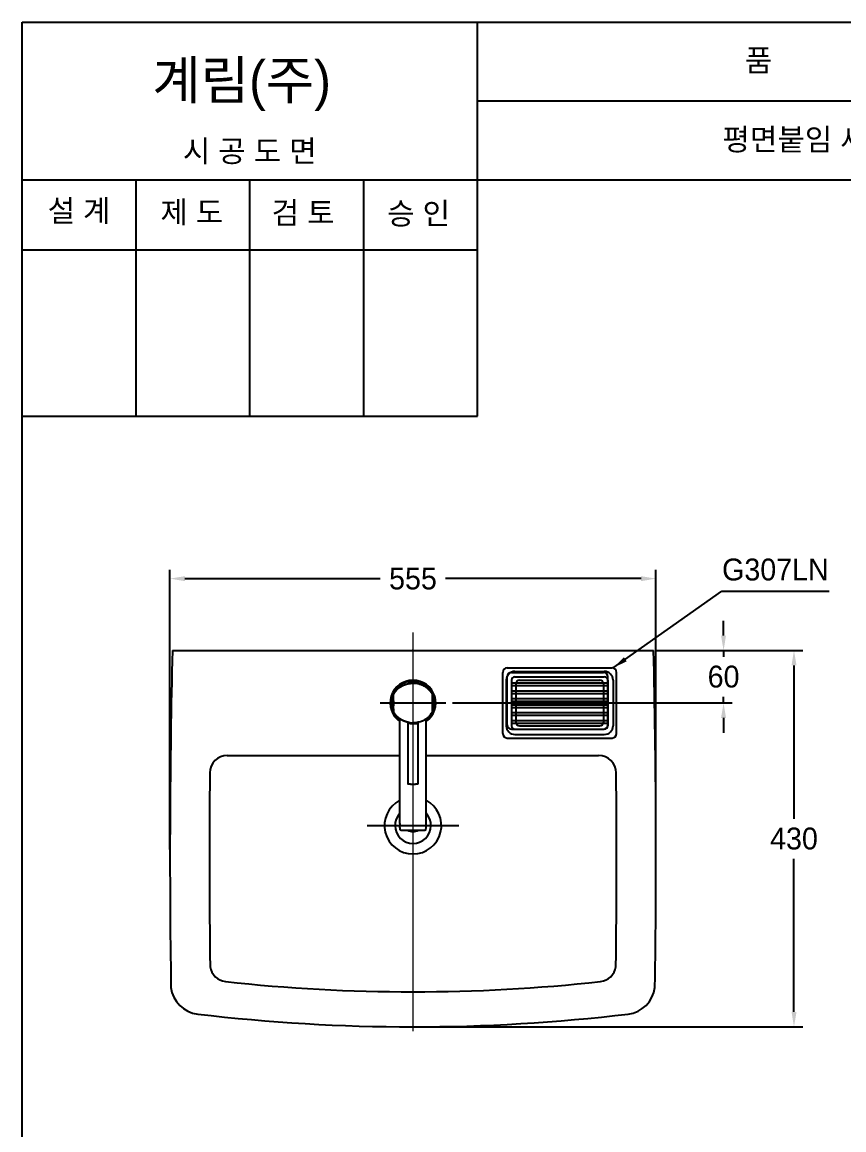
# Model space of a CAD drawing. Header units: millimetres. Extents: x 0 to 3746, y -67 to 2530.
# Drawn here: x 0 to 938, y 1264 to 2530 of the extents above; entities that cross this region are included whole.
import ezdxf
from ezdxf.enums import TextEntityAlignment as Align
from ezdxf.lldxf.tags import DXFTag

# ---------------------------------------------------------------- set-up
doc = ezdxf.new("R2010")
doc.units = ezdxf.units.MM
for name, color, linetype in [('61', 7, 'Continuous'), ('TEXT', 7, 'Continuous'), ('내부선 및 부속', 4, 'Continuous'), ('도각라인', 7, 'Continuous'), ('외형선', 3, 'Continuous'), ('중심선', 1, 'DASHED'), ('치수선', 7, 'Continuous')]:
    doc.layers.add(name, color=color, linetype=linetype)
doc.styles.add('____', font='')
doc.styles.add('타이틀', font='H2GTRM.TTF', dxfattribs={"height": 25})
doc.styles.get('____').set_extended_font_data('굴림')
tags = doc.linetypes.add('DASHDOT', pattern=[70, 31, -13, 13, -13]).pattern_tags.tags
tags[10:11] = [DXFTag(74, 4), DXFTag(75, 0), DXFTag(340, '0'), DXFTag(46, 0.0), DXFTag(50, 0.0), DXFTag(44, 0.0), DXFTag(45, 0.0)]
tags[8:9] = [DXFTag(74, 4), DXFTag(75, 0), DXFTag(340, '0'), DXFTag(46, 0.0), DXFTag(50, 0.0), DXFTag(44, 0.0), DXFTag(45, 0.0)]
tags[6:7] = [DXFTag(74, 4), DXFTag(75, 0), DXFTag(340, '0'), DXFTag(46, 0.0), DXFTag(50, 0.0), DXFTag(44, 0.0), DXFTag(45, 0.0)]
tags[4:5] = [DXFTag(74, 4), DXFTag(75, 0), DXFTag(340, '0'), DXFTag(46, 0.0), DXFTag(50, 0.0), DXFTag(44, 0.0), DXFTag(45, 0.0)]
tags = doc.linetypes.add('DASHED', pattern=[25.72, 12.86, -12.86]).pattern_tags.tags
tags[6:7] = [DXFTag(74, 4), DXFTag(75, 0), DXFTag(340, '0'), DXFTag(46, 0.0), DXFTag(50, 0.0), DXFTag(44, 0.0), DXFTag(45, 0.0)]
tags[4:5] = [DXFTag(74, 4), DXFTag(75, 0), DXFTag(340, '0'), DXFTag(46, 0.0), DXFTag(50, 0.0), DXFTag(44, 0.0), DXFTag(45, 0.0)]
doc.dimstyles.new('MSADIM', dxfattribs={"dimtxt": 33, "dimasz": 17, "dimexe": 10, "dimexo": 7.5, "dimgap": 10, "dimtad": 0, "dimtih": 1, "dimtoh": 1, "dimdec": 0, "dimzin": 1, "dimdsep": 46, "dimtxsty": '____', "dimcen": 11.25, "dimadec": 0, "dimazin": 0, "dimtfac": 1, "dimtdec": 0, "dimtix": 1, "dimtmove": 0, "dimatfit": 3, "dimfxl": 0, "dimtolj": 1, "dimtzin": 1, "dimarcsym": 0})

# ---------------------------------------------------------------- blocks, each defined once
blk = doc.blocks.new('*D9')
at = {"layer": '치수선', "color": 0, "linetype": 'Continuous', "lineweight": -2}
for p, q in [((168.8, 1584.6), (168.8, 1904.2)), ((723.8, 1584.6), (723.8, 1904.2)), ((185.8, 1894.2), (408.9, 1894.2)), ((706.8, 1894.2), (483.6, 1894.2))]:
    blk.add_line(p, q, dxfattribs=at)
at = {"layer": '치수선', "color": 0, "linetype": 'Continuous'}
for points in [[(185.8, 1897), (185.8, 1891.3), (168.8, 1894.2)], [(706.8, 1897), (706.8, 1891.3), (723.8, 1894.2)]]:
    blk.add_solid(points, dxfattribs=at)
at = {"layer": '치수선', "color": 0, "linetype": 'Continuous', "insert": (446.3, 1894.2), "char_height": 25, "attachment_point": 5, "style": '____'}
blk.add_mtext('\\A1;555', dxfattribs=at)
blk = doc.blocks.new('*D10')
at = {"layer": '치수선', "color": 0, "linetype": 'Continuous', "lineweight": -2}
for p, q in [((723.5, 1812.1), (891.4, 1812.1)), ((881.4, 1795.1), (881.4, 1619.9)), ((881.4, 1399.1), (881.4, 1574.2)), ((453.8, 1382.1), (891.4, 1382.1))]:
    blk.add_line(p, q, dxfattribs=at)
at = {"layer": '치수선', "color": 0, "linetype": 'Continuous'}
for points in [[(878.6, 1795.1), (884.3, 1795.1), (881.4, 1812.1)], [(878.6, 1399.1), (884.3, 1399.1), (881.4, 1382.1)]]:
    blk.add_solid(points, dxfattribs=at)
at = {"layer": '치수선', "color": 0, "linetype": 'Continuous', "insert": (881.4, 1597.1), "char_height": 25, "attachment_point": 5, "style": '____'}
blk.add_mtext('\\A1;430', dxfattribs=at)
blk = doc.blocks.new('*D11')
at = {"layer": '치수선', "color": 0, "linetype": 'Continuous', "lineweight": -2}
for p, q in [((801, 1829.1), (801, 1846.1)), ((723.5, 1812.1), (811, 1812.1)), ((801, 1812.1), (801, 1804.9)), ((801, 1752.1), (801, 1759.3)), ((491.3, 1752.1), (811, 1752.1)), ((801, 1735.1), (801, 1718.1))]:
    blk.add_line(p, q, dxfattribs=at)
at = {"layer": '치수선', "color": 0, "linetype": 'Continuous'}
for points in [[(798.1, 1829.1), (803.8, 1829.1), (801, 1812.1)], [(798.1, 1735.1), (803.8, 1735.1), (801, 1752.1)]]:
    blk.add_solid(points, dxfattribs=at)
at = {"layer": '치수선', "color": 0, "linetype": 'Continuous', "insert": (801, 1782.1), "char_height": 25, "attachment_point": 5, "style": '____'}
blk.add_mtext('\\A1;60', dxfattribs=at)

msp = doc.modelspace()

# ---------------------------------------------------------------- linework, layer by layer
at = {"layer": '61', "linetype": 'Continuous', "lineweight": 18}
msp.add_point((446.3, 1812.7), dxfattribs=at)
at = {"layer": '내부선 및 부속'}
for p, q in [((548.8, 1717.1), (548.8, 1787.1)), ((553.8, 1792.1), (673.8, 1792.1)), ((558.8, 1787.1), (663.8, 1787.1)), ((678.8, 1717.1), (678.8, 1787.1)), ((553.8, 1727.1), (553.8, 1782.1)), ((668.8, 1727.1), (668.8, 1782.1)), ((558.8, 1722.1), (663.8, 1722.1)), ((553.8, 1712.1), (673.8, 1712.1)), ((234.2, 1692.1), (431.3, 1692.1)), ((461.3, 1692.1), (658.3, 1692.1))]:
    msp.add_line(p, q, dxfattribs=at)
at = {"layer": '내부선 및 부속', "linetype": 'Continuous'}
for p, q in [((562.8, 1788.1), (664.8, 1788.1)), ((552.8, 1778.1), (552.8, 1726.1)), ((558.8, 1778.1), (558.8, 1726.1)), ((558.8, 1775.1), (668.8, 1775.1)), ((558.8, 1772.1), (668.8, 1772.1)), ((562.8, 1782.1), (664.8, 1782.1)), ((563.8, 1774.1), (563.8, 1730.1)), ((567.8, 1778.1), (659.8, 1778.1)), ((663.8, 1774.1), (663.8, 1730.1)), ((668.8, 1778.1), (668.8, 1726.1)), ((674.8, 1778.1), (674.8, 1726.1)), ((558.8, 1766.1), (668.8, 1766.1)), ((558.8, 1763.1), (668.8, 1763.1)), ((558.8, 1757.1), (668.8, 1757.1)), ((558.8, 1754.1), (668.8, 1754.1)), ((558.8, 1750.1), (668.8, 1750.1)), ((558.8, 1747.1), (668.8, 1747.1)), ((558.8, 1741.1), (668.8, 1741.1)), ((558.8, 1738.1), (668.8, 1738.1)), ((558.8, 1732.1), (668.8, 1732.1)), ((558.8, 1729.1), (668.8, 1729.1)), ((562.8, 1722.1), (664.8, 1722.1)), ((567.8, 1726.1), (659.8, 1726.1)), ((562.8, 1716.1), (664.8, 1716.1))]:
    msp.add_line(p, q, dxfattribs=at)
at = {"layer": '내부선 및 부속', "linetype": 'Continuous', "extrusion": (-1, 3.06162e-16, 0)}
for p, q in [((441.9, 1775.6), (441.9, 1774.6)), ((441.9, 1775.6), (446.3, 1775.6)), ((441.9, 1774.6), (446.3, 1774.6)), ((443.2, 1774.6), (443.2, 1774.4)), ((446.3, 1778.1), (446.3, 1777.1)), ((446.3, 1775.6), (450.6, 1775.6)), ((446.3, 1774.7), (446.3, 1775.6)), ((446.3, 1774.6), (450.6, 1774.6)), ((449.3, 1774.5), (449.3, 1774.6)), ((450.6, 1774.6), (450.6, 1775.6)), ((431.3, 1614.5), (431.3, 1734.2)), ((461.3, 1614.5), (461.3, 1734.1)), ((440.4, 1729.2), (440.4, 1659.9)), ((452.1, 1659.9), (452.1, 1729.2)), ((443.4, 1659.4), (440.9, 1659.4)), ((443.4, 1659.4), (449.1, 1659.4)), ((451.6, 1659.4), (449.1, 1659.4)), ((431.3, 1614.5), (431.3, 1612.9)), ((461.3, 1612.9), (461.3, 1614.5)), ((432.3, 1606.8), (446.3, 1606.8)), ((446.3, 1606.8), (460.2, 1606.8))]:
    msp.add_line(p, q, dxfattribs=at)
at = {"layer": '내부선 및 부속'}
for centre, radius, start, end in [((553.8, 1787.1), 5, 90, 180), ((558.8, 1782.1), 5, 90, 180), ((663.8, 1782.1), 5, 0, 90), ((673.8, 1787.1), 5, 0, 90), ((558.8, 1727.1), 5, 180, 270), ((663.8, 1727.1), 5, 270, 0), ((553.8, 1717.1), 5, 180, 270), ((673.8, 1717.1), 5, 270, 0), ((234.2, 1672.1), 20, 90, 179.4524), ((658.3, 1672.1), 20, 0.5476, 90), ((10173.8, 1577.1), 9960, 179.4524, 180.72645), ((-9281.2, 1577.1), 9960, 359.27355, 0.5476), ((234.4, 1453.7), 20, 188.3014, 263.729), ((658.2, 1453.7), 20, 276.271, 351.6986), ((446.3, 3382.1), 1960, 263.729, 276.271)]:
    msp.add_arc(centre, radius, start, end, dxfattribs=at)
at = {"layer": '내부선 및 부속', "linetype": 'Continuous'}
for centre, radius, start, end in [((562.8, 1778.1), 10, 90, 180), ((664.8, 1778.1), 10, 0, 90), ((446.3, 1752.1), 26, 90, 234.765), ((446.3, 1752.1), 25, 90, 233.1281), ((446.3, 1756.9), 19.2, 99.7692, 103.1156), ((446.3, 1756.9), 19.2, 90, 95.2432), ((446.3, 1752.1), 26, 305.235, 90), ((446.3, 1752.1), 25, 306.8719, 90), ((446.3, 1756.9), 19.2, 84.7749, 90), ((446.3, 1756.9), 19.2, 76.8844, 80.2618), ((562.8, 1778.1), 4, 90, 180), ((567.8, 1774.1), 4, 90, 180), ((659.8, 1774.1), 4, 0, 90), ((664.8, 1778.1), 4, 0, 90), ((562.8, 1726.1), 10, 180, 270), ((562.8, 1726.1), 4, 180, 270), ((567.8, 1730.1), 4, 180, 270), ((659.8, 1730.1), 4, 270, 0), ((664.8, 1726.1), 4, 270, 0), ((664.8, 1726.1), 10, 270, 0), ((440.9, 1659.9), 0.5, 180, 270), ((451.6, 1659.9), 0.5, 270, 0), ((446.3, 1612.1), 32.5, 117.4864, 62.5136), ((446.3, 1612.1), 20.5, 137.0297, 42.9703)]:
    msp.add_arc(centre, radius, start, end, dxfattribs=at)
at = {"layer": '내부선 및 부속', "linetype": 'Continuous', "extrusion": (0, 0, -1)}
for start, end in [(74.2191, 81.9112), (98.0888, 101.3034), (350.1619, 10.3106), (170.3222, 189.7144)]:
    msp.add_arc((-446.3, 1752.1), 22.8, start, end, dxfattribs=at)
at = {"layer": '내부선 및 부속', "linetype": 'Continuous'}
for centre, major_axis, ratio, start_param, end_param in [((446.3, 1756.9), (0, 19.2), 0.015039, 6.054274, 6.283185), ((446.3, 1614.8), (-11.8, 0), 0.803557, 1.010091, 1.570796), ((446.3, 1614.8), (-11.8, 0), 0.803557, 1.570796, 2.131502)]:
    msp.add_ellipse(centre, major_axis=major_axis, ratio=ratio, start_param=start_param, end_param=end_param, dxfattribs=at)
at = {"layer": '내부선 및 부속', "linetype": 'Continuous', "extrusion": (0, 0, -1)}
for centre, start_param, end_param in [((446.3, 1614.5), 1.570796, 1.57082), ((446.3, 1612.9), 1.308008, 1.570812), ((446.3, 1612.9), 4.712373, 4.975177)]:
    msp.add_ellipse(centre, major_axis=(0, -20.2), ratio=0.740741, start_param=start_param, end_param=end_param, dxfattribs=at)
at = {"layer": '내부선 및 부속', "linetype": 'Continuous'}
for points, knots in [([(430.2, 1769.2), (430.2, 1769.2), (430.4, 1769.4), (430.8, 1769.6), (431.4, 1770.1), (432, 1770.5), (432.7, 1770.9), (433.4, 1771.3), (434.2, 1771.8), (435, 1772.2), (435.7, 1772.5), (436.1, 1772.7), (436.3, 1772.7), (436.5, 1772.8), (436.7, 1772.9), (436.9, 1773), (437.1, 1773.1), (437.3, 1773.1), (437.5, 1773.2), (437.7, 1773.3), (437.9, 1773.3), (438.1, 1773.4), (438.3, 1773.5), (438.5, 1773.5), (438.7, 1773.6), (438.8, 1773.6), (439, 1773.7), (439.2, 1773.8), (439.4, 1773.8), (439.6, 1773.9), (439.8, 1773.9), (440, 1774), (440.2, 1774), (440.4, 1774), (440.5, 1774.1), (440.7, 1774.1), (440.9, 1774.2), (441.1, 1774.2), (441.3, 1774.2), (441.5, 1774.3), (441.6, 1774.3), (441.8, 1774.3), (442, 1774.4), (442.2, 1774.4), (442.3, 1774.4), (442.5, 1774.4), (442.7, 1774.5), (442.9, 1774.5), (443, 1774.5), (443.2, 1774.5), (443.4, 1774.6), (443.5, 1774.6), (443.7, 1774.6), (443.9, 1774.6), (444, 1774.6), (444.2, 1774.6), (444.4, 1774.6), (444.5, 1774.7), (444.7, 1774.7), (444.9, 1774.7), (445, 1774.7), (445.2, 1774.7), (445.3, 1774.7), (445.5, 1774.7), (445.7, 1774.7), (445.8, 1774.7), (446, 1774.7), (446.1, 1774.7), (446.2, 1774.7), (446.3, 1774.7)], [0, 0, 0, 0, 0.005294, 0.043779, 0.084881, 0.128601, 0.174936, 0.223886, 0.275451, 0.329629, 0.386419, 0.398888, 0.411291, 0.423627, 0.435897, 0.4481, 0.460236, 0.472306, 0.48431, 0.496247, 0.508117, 0.519921, 0.531658, 0.543329, 0.554934, 0.566472, 0.577944, 0.589349, 0.600688, 0.611961, 0.623168, 0.634308, 0.645382, 0.65639, 0.667331, 0.678206, 0.689016, 0.699759, 0.710435, 0.721046, 0.73159, 0.742068, 0.752481, 0.762826, 0.773106, 0.78332, 0.793467, 0.803549, 0.813564, 0.823513, 0.833396, 0.843213, 0.852964, 0.862649, 0.872268, 0.88182, 0.891307, 0.900728, 0.910082, 0.919371, 0.928593, 0.93775, 0.946841, 0.955865, 0.964824, 0.973717, 0.982544, 0.991305, 1, 1, 1, 1]), ([(444.5, 1776), (444.5, 1776), (444.5, 1776), (444.5, 1776), (444.5, 1776), (444.5, 1776), (444.5, 1776), (444.5, 1776), (444.5, 1776), (444.4, 1776), (444.4, 1776), (444.4, 1776), (444.4, 1776), (444.4, 1776), (444.4, 1776), (444.3, 1776), (444.3, 1776), (444.3, 1776), (444.2, 1776), (444.2, 1776), (444.2, 1776), (444.1, 1776), (444.1, 1776), (444.1, 1776), (444, 1775.9), (444, 1775.9), (444, 1775.9), (443.9, 1775.9), (443.9, 1775.9), (443.9, 1775.9), (443.8, 1775.9), (443.7, 1775.9), (443.7, 1775.9), (443.7, 1775.9), (443.7, 1775.9), (443.7, 1775.9), (443.6, 1775.9), (443.6, 1775.9), (443.5, 1775.9), (443.5, 1775.9), (443.5, 1775.9), (443.4, 1775.9), (443.4, 1775.9), (443.4, 1775.9), (443.4, 1775.9), (443.3, 1775.9), (443.3, 1775.8), (443.2, 1775.8), (443.2, 1775.8), (443.2, 1775.8), (443.1, 1775.8), (443.1, 1775.8), (443.1, 1775.8), (443.1, 1775.8), (443.1, 1775.8), (443, 1775.8), (443, 1775.8), (443, 1775.8), (443, 1775.8), (443, 1775.8), (443, 1775.8)], [0, 0, 0, 0, 0.0625, 0.0625, 0.09375, 0.09375, 0.109375, 0.109375, 0.125, 0.125, 0.1875, 0.1875, 0.203125, 0.203125, 0.21875, 0.21875, 0.25, 0.25, 0.3125, 0.3125, 0.328125, 0.328125, 0.34375, 0.375, 0.40625, 0.40625, 0.421875, 0.421875, 0.4375, 0.4375, 0.5, 0.5, 0.53125, 0.53125, 0.546875, 0.546875, 0.5625, 0.5625, 0.625, 0.625, 0.640625, 0.640625, 0.65625, 0.65625, 0.6875, 0.6875, 0.75, 0.75, 0.78125, 0.78125, 0.8125, 0.84375, 0.84375, 0.875, 0.875, 0.9375, 0.9375, 0.96875, 0.96875, 1, 1, 1, 1]), ([(466.9, 1764.6), (466.9, 1764.6), (466.9, 1764.7), (466.8, 1764.8), (466.7, 1764.8), (466.7, 1764.9), (466.6, 1765), (466.5, 1765.1), (466.5, 1765.2), (466.4, 1765.3), (466.3, 1765.3), (466.3, 1765.4), (466.2, 1765.5), (466.1, 1765.6), (466.1, 1765.7), (466, 1765.8), (465.9, 1765.8), (465.8, 1765.9), (465.8, 1766), (465.7, 1766.1), (465.6, 1766.2), (465.5, 1766.3), (465.5, 1766.3), (465.4, 1766.4), (465.3, 1766.5), (465.2, 1766.6), (465.1, 1766.7), (465.1, 1766.8), (465, 1766.8), (464.9, 1766.9), (464.8, 1767), (464.7, 1767.1), (464.6, 1767.2), (464.6, 1767.3), (464.5, 1767.3), (464.4, 1767.4), (464.2, 1767.6), (464.1, 1767.7), (463.8, 1767.9), (463.6, 1768.2), (463.3, 1768.4), (463.1, 1768.6), (462.9, 1768.8), (462.6, 1769), (462.4, 1769.2), (462.1, 1769.4), (461.8, 1769.6), (461.6, 1769.8), (461.3, 1769.9), (461.1, 1770.1), (460.8, 1770.3), (460.5, 1770.5), (460.2, 1770.7), (460, 1770.8), (459.7, 1771), (459.4, 1771.2), (459.1, 1771.3), (458.9, 1771.4), (458.9, 1771.5), (458.8, 1771.5), (458.8, 1771.5), (458.8, 1771.5), (458.8, 1771.5), (458.8, 1771.5), (458.8, 1771.5), (458.8, 1771.5), (458.8, 1771.5), (458.8, 1771.5), (458.8, 1771.5), (458.8, 1771.5), (458.8, 1771.5), (458.7, 1771.5), (458.7, 1771.6), (458.7, 1771.6), (458.7, 1771.6), (458.7, 1771.6), (458.7, 1771.6), (458.6, 1771.6), (458.6, 1771.6), (458.6, 1771.6), (458.6, 1771.6), (458.6, 1771.6), (458.5, 1771.7), (458.5, 1771.7), (458.5, 1771.7), (458.5, 1771.7), (458.4, 1771.7), (458.4, 1771.7), (458.4, 1771.7), (458.3, 1771.8), (458.3, 1771.8), (458.3, 1771.8), (458.3, 1771.8), (458.2, 1771.8), (458.2, 1771.8), (458.1, 1771.9), (458.1, 1771.9), (458.1, 1771.9), (458, 1771.9), (458, 1771.9), (458, 1772), (457.9, 1772), (457.9, 1772), (457.8, 1772), (457.8, 1772), (457.7, 1772.1), (457.7, 1772.1), (457.7, 1772.1), (457.6, 1772.1), (457.6, 1772.2), (457.5, 1772.2), (457.5, 1772.2), (457.4, 1772.2), (457.4, 1772.2), (457.3, 1772.3), (457.3, 1772.3), (457.2, 1772.3), (457.1, 1772.3), (457.1, 1772.4), (457, 1772.4), (457, 1772.4), (456.9, 1772.5), (456.9, 1772.5), (456.8, 1772.5), (456.7, 1772.5), (456.7, 1772.6), (456.6, 1772.6), (456.5, 1772.6), (456.5, 1772.6), (456.4, 1772.7), (456.3, 1772.7), (456.3, 1772.7), (456.2, 1772.8), (456.1, 1772.8), (456.1, 1772.8), (456, 1772.8), (455.9, 1772.9), (455.8, 1772.9), (455.8, 1772.9), (455.7, 1773), (455.6, 1773), (455.5, 1773), (455.4, 1773.1), (455.4, 1773.1), (455.3, 1773.1), (455.2, 1773.1), (455.1, 1773.2), (455, 1773.2), (454.9, 1773.2), (454.9, 1773.3), (454.8, 1773.3), (454.7, 1773.3), (454.6, 1773.4), (454.5, 1773.4), (454.4, 1773.4), (454.3, 1773.4), (454.2, 1773.5), (454.1, 1773.5), (454, 1773.5), (453.9, 1773.6), (453.8, 1773.6), (453.7, 1773.6), (453.6, 1773.7), (453.5, 1773.7), (453.4, 1773.7), (453.3, 1773.7), (453.2, 1773.8), (453.1, 1773.8), (453, 1773.8), (452.9, 1773.9), (452.8, 1773.9), (452.7, 1773.9), (452.6, 1773.9), (452.4, 1774), (452.3, 1774), (452.2, 1774), (452.1, 1774.1), (452, 1774.1), (451.9, 1774.1), (451.8, 1774.1), (451.6, 1774.2), (451.5, 1774.2), (451.4, 1774.2), (451.3, 1774.2), (451.1, 1774.3), (451, 1774.3), (450.9, 1774.3), (450.8, 1774.3), (450.6, 1774.3), (450.5, 1774.4), (450.4, 1774.4), (450.2, 1774.4), (450.1, 1774.4), (450, 1774.5), (449.8, 1774.5), (449.7, 1774.5), (449.6, 1774.5), (449.4, 1774.5), (449.3, 1774.5), (449.1, 1774.6), (449, 1774.6), (448.9, 1774.6), (448.7, 1774.6), (448.6, 1774.6), (448.4, 1774.6), (448.3, 1774.6), (448.1, 1774.6), (448, 1774.7), (447.8, 1774.7), (447.7, 1774.7), (447.5, 1774.7), (447.4, 1774.7), (447.2, 1774.7), (447.1, 1774.7), (446.9, 1774.7), (446.7, 1774.7), (446.6, 1774.7), (446.4, 1774.7), (446.3, 1774.7), (446.3, 1774.7)], [0, 0, 0, 0, 0.003831, 0.008206, 0.012603, 0.017022, 0.021464, 0.025928, 0.030415, 0.034923, 0.039454, 0.044007, 0.048582, 0.053178, 0.057796, 0.062435, 0.067096, 0.071779, 0.076482, 0.081207, 0.085952, 0.090718, 0.095505, 0.100312, 0.105139, 0.109986, 0.114852, 0.119738, 0.124643, 0.129567, 0.13451, 0.139471, 0.144451, 0.149448, 0.154463, 0.159496, 0.164547, 0.178082, 0.191602, 0.205107, 0.218601, 0.232085, 0.245563, 0.259036, 0.272507, 0.285978, 0.299452, 0.312931, 0.326419, 0.339917, 0.35343, 0.366961, 0.38051, 0.394075, 0.407654, 0.421243, 0.43484, 0.448442, 0.448554, 0.448708, 0.448903, 0.44914, 0.449419, 0.44974, 0.450102, 0.450506, 0.450952, 0.451439, 0.451968, 0.452539, 0.453152, 0.453806, 0.454502, 0.455239, 0.456019, 0.45684, 0.457702, 0.458607, 0.459553, 0.460541, 0.46157, 0.462641, 0.463754, 0.464909, 0.466105, 0.467343, 0.468622, 0.469943, 0.471306, 0.47271, 0.474156, 0.475644, 0.477173, 0.478744, 0.480356, 0.48201, 0.483706, 0.485443, 0.487221, 0.489041, 0.490903, 0.492805, 0.49475, 0.496735, 0.498762, 0.50083, 0.50294, 0.50509, 0.507282, 0.509515, 0.51179, 0.514105, 0.516461, 0.518859, 0.521298, 0.523777, 0.526298, 0.52886, 0.531463, 0.534107, 0.536792, 0.539518, 0.542285, 0.545093, 0.547942, 0.550832, 0.553764, 0.556736, 0.559749, 0.562803, 0.565898, 0.569034, 0.572211, 0.575429, 0.578689, 0.581989, 0.58533, 0.588713, 0.592136, 0.5956, 0.599106, 0.602652, 0.606239, 0.609868, 0.613537, 0.617247, 0.620999, 0.624791, 0.628624, 0.632499, 0.636414, 0.64037, 0.644367, 0.648406, 0.652485, 0.656605, 0.660767, 0.664969, 0.669212, 0.673496, 0.677822, 0.682188, 0.686596, 0.691044, 0.695534, 0.700064, 0.704636, 0.709249, 0.713903, 0.718598, 0.723335, 0.728112, 0.732931, 0.737791, 0.742692, 0.747635, 0.752619, 0.757644, 0.762711, 0.767819, 0.772969, 0.77816, 0.783393, 0.788667, 0.793983, 0.799341, 0.804741, 0.810182, 0.815665, 0.821191, 0.826758, 0.832367, 0.838018, 0.843712, 0.849448, 0.855226, 0.861047, 0.86691, 0.872815, 0.878763, 0.884754, 0.890788, 0.896864, 0.902984, 0.909146, 0.915352, 0.921601, 0.927893, 0.934229, 0.940608, 0.947031, 0.953498, 0.960008, 0.966563, 0.973162, 0.979805, 0.986492, 0.993224, 1, 1, 1, 1]), ([(446.3, 1774.7), (446.3, 1774.7), (446.3, 1774.7), (446.3, 1774.6), (446.3, 1774.3), (446.3, 1774.2), (446.3, 1774.1)], [0, 0, 0, 0, 0.249645, 0.499764, 0.749882, 1, 1, 1, 1]), ([(449.5, 1775.8), (449.5, 1775.8), (449.5, 1775.8), (449.5, 1775.8), (449.5, 1775.8), (449.5, 1775.8), (449.5, 1775.8), (449.5, 1775.8), (449.5, 1775.8), (449.4, 1775.8), (449.4, 1775.8), (449.4, 1775.8), (449.4, 1775.8), (449.4, 1775.8), (449.4, 1775.8), (449.3, 1775.8), (449.3, 1775.8), (449.3, 1775.8), (449.2, 1775.9), (449.2, 1775.9), (449.2, 1775.9), (449.1, 1775.9), (449.1, 1775.9), (449.1, 1775.9), (449, 1775.9), (449, 1775.9), (449, 1775.9), (448.9, 1775.9), (448.9, 1775.9), (448.9, 1775.9), (448.8, 1775.9), (448.7, 1775.9), (448.7, 1775.9), (448.7, 1775.9), (448.7, 1775.9), (448.7, 1775.9), (448.6, 1775.9), (448.6, 1775.9), (448.5, 1775.9), (448.5, 1776), (448.5, 1776), (448.4, 1776), (448.4, 1776), (448.4, 1776), (448.4, 1776), (448.3, 1776), (448.3, 1776), (448.2, 1776), (448.2, 1776), (448.2, 1776), (448.1, 1776), (448.1, 1776), (448.1, 1776), (448.1, 1776), (448.1, 1776), (448, 1776), (448, 1776), (448, 1776), (448, 1776), (448, 1776), (448, 1776)], [0, 0, 0, 0, 0.0625, 0.0625, 0.09375, 0.09375, 0.109375, 0.109375, 0.125, 0.125, 0.1875, 0.1875, 0.203125, 0.203125, 0.21875, 0.21875, 0.25, 0.25, 0.3125, 0.3125, 0.328125, 0.328125, 0.34375, 0.375, 0.40625, 0.40625, 0.421875, 0.421875, 0.4375, 0.4375, 0.5, 0.5, 0.53125, 0.53125, 0.546875, 0.546875, 0.5625, 0.5625, 0.625, 0.625, 0.640625, 0.640625, 0.65625, 0.65625, 0.6875, 0.6875, 0.75, 0.75, 0.78125, 0.78125, 0.8125, 0.84375, 0.84375, 0.875, 0.875, 0.9375, 0.9375, 0.96875, 0.96875, 1, 1, 1, 1]), ([(430.2, 1769.2), (430, 1769.1), (429.2, 1768.4), (427.6, 1767), (425.7, 1764.8), (424.5, 1763.1), (423.9, 1762.2)], [0, 0, 0, 0, 0.059469, 0.340099, 0.661695, 1, 1, 1, 1]), ([(423.9, 1756.2), (423.9, 1756.2), (423.9, 1756.3), (423.9, 1756.3), (423.9, 1756.4), (423.9, 1756.4), (423.9, 1756.5), (423.9, 1756.6), (423.9, 1756.6), (423.9, 1756.7), (423.9, 1756.7), (423.9, 1756.8), (423.9, 1756.8), (423.9, 1756.9), (423.9, 1756.9), (423.9, 1757), (423.9, 1757.1), (423.9, 1757.1), (423.9, 1757.2), (423.9, 1757.2), (423.9, 1757.3), (423.9, 1757.3), (423.9, 1757.4), (423.9, 1757.5), (423.9, 1757.5), (423.9, 1757.6), (423.9, 1757.6), (423.9, 1757.7), (423.9, 1757.8), (423.9, 1757.8), (423.9, 1757.9), (423.9, 1757.9), (423.9, 1758), (423.9, 1758), (423.9, 1758.1), (423.9, 1758.2), (423.9, 1758.2), (423.9, 1758.3), (423.9, 1758.3), (423.9, 1758.4), (423.9, 1758.5), (423.9, 1758.5), (423.9, 1758.6), (423.9, 1758.7), (423.9, 1758.7), (423.9, 1758.8), (423.9, 1758.8), (423.9, 1758.9), (423.9, 1759), (423.9, 1759), (423.9, 1759.1), (423.9, 1759.1), (423.9, 1759.2), (423.9, 1759.3), (423.9, 1759.3), (423.9, 1759.4), (423.9, 1759.5), (423.9, 1759.5), (423.9, 1759.6), (423.9, 1759.7), (423.9, 1759.7), (423.9, 1759.8), (423.9, 1759.8), (423.9, 1759.9), (423.9, 1760), (423.9, 1760), (423.9, 1760.1), (423.9, 1760.2), (423.9, 1760.2), (423.9, 1760.3), (423.9, 1760.4), (423.9, 1760.4), (423.9, 1760.5), (423.9, 1760.6), (423.9, 1760.6), (423.9, 1760.7), (423.9, 1760.8), (423.9, 1760.8), (423.9, 1760.9), (423.9, 1761), (423.9, 1761), (423.9, 1761.1), (423.9, 1761.2), (423.9, 1761.2), (423.9, 1761.3), (423.9, 1761.4), (423.9, 1761.4), (423.9, 1761.5), (423.9, 1761.6), (423.9, 1761.6), (423.9, 1761.7), (423.9, 1761.8), (423.9, 1761.8), (423.9, 1761.9), (423.9, 1762), (423.9, 1762), (423.9, 1762.1), (423.9, 1762.1), (423.9, 1762.2)], [0, 0, 0, 0, 0.01106, 0.022107, 0.033141, 0.044161, 0.055168, 0.066161, 0.077142, 0.088108, 0.099062, 0.110002, 0.120929, 0.131842, 0.142743, 0.153629, 0.164502, 0.175362, 0.186209, 0.197042, 0.207861, 0.218667, 0.22946, 0.240239, 0.251005, 0.261757, 0.272496, 0.283222, 0.293933, 0.304632, 0.315316, 0.325988, 0.336645, 0.34729, 0.35792, 0.368537, 0.379141, 0.389731, 0.400307, 0.41087, 0.421419, 0.431955, 0.442477, 0.452985, 0.46348, 0.473961, 0.484429, 0.494882, 0.505322, 0.515749, 0.526162, 0.536561, 0.546946, 0.557318, 0.567676, 0.578021, 0.588351, 0.598668, 0.608971, 0.619261, 0.629536, 0.639798, 0.650046, 0.660281, 0.670501, 0.680708, 0.690901, 0.70108, 0.711246, 0.721397, 0.731535, 0.741659, 0.751769, 0.761865, 0.771948, 0.782016, 0.792071, 0.802111, 0.812138, 0.822151, 0.83215, 0.842135, 0.852107, 0.862064, 0.872007, 0.881937, 0.891852, 0.901754, 0.911641, 0.921515, 0.931375, 0.94122, 0.951052, 0.96087, 0.970673, 0.980463, 0.990238, 1, 1, 1, 1]), ([(423.9, 1762.2), (423.9, 1762.2), (423.9, 1762.2), (423.9, 1762.2), (423.9, 1762.2), (423.9, 1762.2)], [0, 0, 0, 0, 0.5, 0.5, 1, 1, 1, 1]), ([(468.6, 1756.2), (468.6, 1756.3), (468.6, 1756.3), (468.6, 1756.4), (468.6, 1756.4), (468.6, 1756.5), (468.6, 1756.6), (468.6, 1756.7), (468.6, 1756.7), (468.6, 1756.8), (468.6, 1756.9), (468.6, 1757), (468.6, 1757.1), (468.6, 1757.1), (468.6, 1757.2), (468.6, 1757.3), (468.6, 1757.4), (468.6, 1757.5), (468.6, 1757.8), (468.6, 1758.1), (468.6, 1758.4), (468.6, 1758.7), (468.6, 1759), (468.6, 1759.2), (468.6, 1759.3), (468.6, 1759.4), (468.6, 1759.5), (468.6, 1759.6), (468.6, 1759.7), (468.6, 1759.8), (468.6, 1759.9), (468.6, 1760.1), (468.6, 1760.2), (468.6, 1760.3), (468.6, 1760.4), (468.6, 1760.5), (468.6, 1760.6), (468.6, 1760.7), (468.6, 1760.9), (468.6, 1761), (468.6, 1761.1), (468.6, 1761.2), (468.6, 1761.4), (468.6, 1761.5), (468.6, 1761.6), (468.6, 1761.8), (468.6, 1761.9), (468.6, 1762), (468.6, 1762.1), (468.6, 1762.2)], [0, 0, 0, 0, 0.014424, 0.028955, 0.043594, 0.058341, 0.073195, 0.088159, 0.103231, 0.118413, 0.133705, 0.149107, 0.164619, 0.180242, 0.195977, 0.211824, 0.227784, 0.243856, 0.293519, 0.346524, 0.402886, 0.462621, 0.525749, 0.542815, 0.559972, 0.57722, 0.594561, 0.611993, 0.629518, 0.647136, 0.664847, 0.682651, 0.700549, 0.718541, 0.736628, 0.75481, 0.773087, 0.79146, 0.809929, 0.828495, 0.847157, 0.865917, 0.884775, 0.903731, 0.922786, 0.941939, 0.961193, 0.980546, 1, 1, 1, 1]), ([(468.6, 1762.2), (468.6, 1762.2), (468.6, 1762.2), (468.6, 1762.2), (468.6, 1762.2), (468.6, 1762.2)], [0, 0, 0, 0, 0.5, 0.5, 1, 1, 1, 1]), ([(423.9, 1755.1), (423.9, 1755.1), (423.9, 1755.2), (423.9, 1755.3), (423.9, 1755.5), (423.9, 1755.6), (423.9, 1755.8), (423.9, 1755.9), (423.9, 1756.1), (423.9, 1756.2), (423.9, 1756.2)], [0, 0, 0, 0, 0.117598, 0.237295, 0.359099, 0.483017, 0.609058, 0.737229, 0.86754, 1, 1, 1, 1]), ([(423.9, 1748.1), (423.9, 1748.1), (423.9, 1748.2), (423.9, 1748.2), (423.9, 1748.3), (423.9, 1748.4), (423.9, 1748.4), (423.9, 1748.5), (423.9, 1748.6), (423.9, 1748.7), (423.9, 1748.7), (423.9, 1748.8), (423.9, 1748.9), (423.9, 1748.9), (423.9, 1748.9)], [0, 0, 0, 0, 0.081189, 0.16369, 0.247504, 0.33263, 0.41907, 0.506823, 0.59485, 0.680544, 0.763905, 0.844934, 0.923632, 1, 1, 1, 1]), ([(423.9, 1745.5), (423.9, 1745.5), (423.9, 1745.6), (423.9, 1745.6), (423.9, 1745.7), (423.9, 1745.7), (423.9, 1745.8), (423.9, 1745.9), (423.9, 1745.9), (423.9, 1746), (423.9, 1746.1), (423.9, 1746.1), (423.9, 1746.2), (423.9, 1746.3), (423.9, 1746.3), (423.9, 1746.4), (423.9, 1746.5), (423.9, 1746.6), (423.9, 1746.7), (423.9, 1746.7), (423.9, 1746.9), (423.9, 1747), (423.9, 1747.2), (423.9, 1747.3), (423.9, 1747.5), (423.9, 1747.8), (423.9, 1748), (423.9, 1748.1)], [0, 0, 0, 0, 0.019153, 0.039028, 0.059626, 0.080947, 0.10299, 0.125757, 0.149246, 0.173458, 0.198392, 0.224049, 0.25043, 0.277532, 0.305358, 0.333906, 0.363177, 0.393171, 0.423887, 0.455326, 0.487488, 0.570544, 0.640418, 0.697109, 0.740618, 0.879871, 1, 1, 1, 1]), ([(468.6, 1755.1), (468.6, 1755.1), (468.6, 1755.1), (468.6, 1755.2), (468.6, 1755.3), (468.6, 1755.4), (468.6, 1755.5), (468.6, 1755.6), (468.6, 1755.7), (468.6, 1755.8), (468.6, 1755.9), (468.6, 1756), (468.6, 1756.1), (468.6, 1756.2), (468.6, 1756.2)], [0, 0, 0, 0, 0.077366, 0.155805, 0.23532, 0.315915, 0.397592, 0.480357, 0.564212, 0.649162, 0.735212, 0.822365, 0.910626, 1, 1, 1, 1]), ([(468.6, 1748.1), (468.6, 1748.1), (468.6, 1748.2), (468.6, 1748.2), (468.6, 1748.3), (468.6, 1748.4), (468.6, 1748.4), (468.6, 1748.5), (468.6, 1748.6), (468.6, 1748.7), (468.6, 1748.7), (468.6, 1748.7)], [0, 0, 0, 0, 0.124337, 0.243653, 0.357942, 0.467199, 0.571421, 0.670601, 0.780507, 0.890441, 1, 1, 1, 1]), ([(468.6, 1745.5), (468.6, 1745.5), (468.6, 1745.6), (468.6, 1745.6), (468.6, 1745.7), (468.6, 1745.7), (468.6, 1745.8), (468.6, 1745.8), (468.6, 1745.9), (468.6, 1746), (468.6, 1746), (468.6, 1746.1), (468.6, 1746.1), (468.6, 1746.2), (468.6, 1746.2), (468.6, 1746.3), (468.6, 1746.3), (468.6, 1746.4), (468.6, 1746.4), (468.6, 1746.5), (468.6, 1746.5), (468.6, 1746.6), (468.6, 1746.6), (468.6, 1746.7), (468.6, 1746.7), (468.6, 1746.7), (468.6, 1746.8), (468.6, 1746.9), (468.6, 1747.1), (468.6, 1747.3), (468.6, 1747.6), (468.6, 1747.8), (468.6, 1748), (468.6, 1748.1)], [0, 0, 0, 0, 0.020289, 0.040466, 0.060532, 0.080487, 0.10033, 0.120063, 0.139686, 0.159198, 0.178601, 0.197893, 0.217076, 0.23615, 0.255114, 0.27397, 0.292716, 0.311354, 0.329884, 0.348306, 0.366619, 0.384825, 0.402923, 0.420914, 0.438798, 0.456574, 0.474244, 0.491806, 0.594173, 0.696139, 0.797743, 0.899018, 1, 1, 1, 1]), ([(423.9, 1745.5), (423.9, 1745.2), (423.9, 1745), (423.9, 1744.4), (423.9, 1744.1), (423.9, 1743.2), (423.9, 1742.6), (423.9, 1742)], [0, 0, 0, 0, 0.25, 0.25, 0.5, 0.5, 1, 1, 1, 1]), ([(441.7, 1729.8), (441.6, 1729.8), (441.6, 1729.8), (441.5, 1729.9), (441.4, 1729.9), (441.3, 1729.9), (441.3, 1729.9), (441.2, 1729.9), (441.1, 1729.9), (441, 1730), (440.9, 1730), (440.8, 1730), (440.8, 1730), (440.7, 1730), (440.6, 1730), (440.5, 1730.1), (440.4, 1730.1), (440.3, 1730.1), (440.3, 1730.1), (440.2, 1730.1), (440.1, 1730.2), (440, 1730.2), (439.9, 1730.2), (439.8, 1730.2), (439.7, 1730.2), (439.7, 1730.3), (439.6, 1730.3), (439.5, 1730.3), (439.4, 1730.3), (439.3, 1730.4), (439.2, 1730.4), (439.1, 1730.4), (439.1, 1730.4), (439, 1730.5), (438.9, 1730.5), (438.8, 1730.5), (438.7, 1730.5), (438.6, 1730.6), (438.5, 1730.6), (438.4, 1730.6), (438.3, 1730.6), (438.3, 1730.7), (438.2, 1730.7), (438.1, 1730.7), (438, 1730.8), (437.9, 1730.8), (437.8, 1730.8), (437.7, 1730.9), (437.6, 1730.9), (437.5, 1730.9), (437.4, 1730.9), (437.4, 1731), (437.3, 1731), (437.2, 1731), (437.1, 1731.1), (437, 1731.1), (436.9, 1731.1), (436.8, 1731.2), (436.7, 1731.2), (436.6, 1731.3), (436.5, 1731.3), (436.4, 1731.3), (436.3, 1731.4), (436.2, 1731.4), (436.1, 1731.4), (436.1, 1731.5), (436, 1731.5), (435.9, 1731.6), (435.8, 1731.6), (435.7, 1731.6), (435.6, 1731.7), (435.5, 1731.7), (435.4, 1731.8), (435.3, 1731.8), (435.2, 1731.9), (435.1, 1731.9), (435, 1731.9), (434.9, 1732), (434.8, 1732), (434.7, 1732.1), (434.6, 1732.1), (434.5, 1732.2), (434.4, 1732.2), (434.3, 1732.3), (434.3, 1732.3), (434.2, 1732.4), (434.1, 1732.4), (434, 1732.5), (433.9, 1732.5), (433.8, 1732.6), (433.7, 1732.6), (433.6, 1732.7), (433.5, 1732.7), (433.4, 1732.8), (433.3, 1732.8), (433.2, 1732.9), (433.1, 1733), (433, 1733), (432.9, 1733.1), (432.8, 1733.1), (432.7, 1733.2), (432.6, 1733.2), (432.5, 1733.3), (432.4, 1733.4), (432.3, 1733.4), (432.2, 1733.5), (432.1, 1733.5), (432, 1733.6), (431.9, 1733.7), (431.7, 1733.8), (431.5, 1733.9), (431.3, 1734.1), (431.1, 1734.2), (430.9, 1734.4), (430.7, 1734.5), (430.6, 1734.6), (430.4, 1734.8), (430.2, 1734.9), (430, 1735.1), (429.8, 1735.2), (429.6, 1735.4), (429.5, 1735.5), (429.3, 1735.6), (429.1, 1735.8), (429, 1735.9), (428.8, 1736.1), (428.6, 1736.2), (428.5, 1736.4), (428.3, 1736.5), (428.2, 1736.7), (428, 1736.8), (427.9, 1737), (427.7, 1737.1), (427.6, 1737.3), (427.4, 1737.4), (427.3, 1737.6), (427.1, 1737.7), (427, 1737.8), (426.9, 1738), (426.7, 1738.1), (426.6, 1738.3), (426.5, 1738.4), (426.4, 1738.5), (426.3, 1738.6), (426.3, 1738.6)], [0, 0, 0, 0, 0.004511, 0.009039, 0.013585, 0.018149, 0.02273, 0.027329, 0.031946, 0.036581, 0.041233, 0.045904, 0.050591, 0.055297, 0.06002, 0.064761, 0.06952, 0.074297, 0.079091, 0.083903, 0.088733, 0.09358, 0.098446, 0.103329, 0.10823, 0.113148, 0.118084, 0.123038, 0.12801, 0.133, 0.138007, 0.143032, 0.148075, 0.153136, 0.158214, 0.16331, 0.168424, 0.173556, 0.178706, 0.183873, 0.189058, 0.194261, 0.199481, 0.20472, 0.209976, 0.21525, 0.220542, 0.225851, 0.231179, 0.236524, 0.241887, 0.247268, 0.252666, 0.258083, 0.263517, 0.268969, 0.274439, 0.279926, 0.285432, 0.290955, 0.296496, 0.302055, 0.307632, 0.313226, 0.318839, 0.324469, 0.330117, 0.335783, 0.341467, 0.347169, 0.352888, 0.358626, 0.364381, 0.370154, 0.375945, 0.381754, 0.387581, 0.393425, 0.399288, 0.405168, 0.411067, 0.416983, 0.422917, 0.428869, 0.43484, 0.440828, 0.446834, 0.452858, 0.4589, 0.46496, 0.471038, 0.477133, 0.483247, 0.489379, 0.49553, 0.501698, 0.507884, 0.514088, 0.52031, 0.526551, 0.532809, 0.539086, 0.545381, 0.551694, 0.558025, 0.564374, 0.570742, 0.577127, 0.583531, 0.597138, 0.610658, 0.624092, 0.637439, 0.650699, 0.663872, 0.676959, 0.689959, 0.702872, 0.715698, 0.728437, 0.741089, 0.753654, 0.766132, 0.778522, 0.790826, 0.803043, 0.815172, 0.827214, 0.839169, 0.851036, 0.862816, 0.874509, 0.886114, 0.897631, 0.909061, 0.920404, 0.931659, 0.942826, 0.953906, 0.964898, 0.975803, 0.98662, 0.997349, 1, 1, 1, 1]), ([(450.9, 1729.8), (451.3, 1729.9), (452, 1730.1), (452.7, 1730.2), (453.1, 1730.3), (454.2, 1730.6), (455.3, 1731), (456.6, 1731.5), (457, 1731.7), (457.9, 1732.1), (458.3, 1732.3), (459.1, 1732.8), (459.5, 1733), (460.1, 1733.4), (460.3, 1733.5), (460.7, 1733.7), (460.9, 1733.9), (461.4, 1734.2), (461.8, 1734.5), (462.5, 1735.1), (462.9, 1735.4), (463.5, 1735.9), (463.8, 1736.2), (464.1, 1736.4)], [0, 0, 0, 0, 0.092166, 0.138249, 0.138249, 0.184332, 0.368664, 0.368664, 0.460829, 0.460829, 0.552995, 0.552995, 0.645161, 0.645161, 0.691244, 0.691244, 0.737327, 0.737327, 0.829493, 0.829493, 0.921659, 0.921659, 1, 1, 1, 1]), ([(464.1, 1736.5), (464.3, 1736.7), (465.3, 1737.5), (466.9, 1739.3), (468, 1741), (468.6, 1741.9)], [0, 0, 0, 0, 0.124211, 0.550866, 1, 1, 1, 1]), ([(466.9, 1739.5), (467, 1739.6), (467, 1739.6), (467.3, 1740.1), (467.6, 1740.4), (468.1, 1741.2), (468.4, 1741.6), (468.6, 1742)], [0, 0, 0, 0, 0.070308, 0.070308, 0.535154, 0.535154, 1, 1, 1, 1]), ([(468.6, 1742), (468.6, 1742.6), (468.6, 1743.2), (468.6, 1744.1), (468.6, 1744.4), (468.6, 1745), (468.6, 1745.2), (468.6, 1745.5)], [0, 0, 0, 0, 0.5, 0.5, 0.75, 0.75, 1, 1, 1, 1]), ([(441.8, 1729.8), (441.5, 1729.8), (441.1, 1729.9), (440.6, 1730), (440.4, 1730), (440.3, 1729.9), (440.3, 1729.8), (440.3, 1729.7), (440.4, 1729.5), (440.4, 1729.3), (440.4, 1729.2), (440.4, 1729.2)], [0, 0, 0, 0, 0.221729, 0.411898, 0.571636, 0.701862, 0.8045, 0.884003, 0.946486, 0.973878, 1, 1, 1, 1]), ([(442, 1728.7), (442, 1728.7), (442, 1728.7), (442, 1728.7), (441.9, 1728.7), (441.9, 1728.7), (441.9, 1728.7), (441.9, 1728.7), (441.8, 1728.7), (441.8, 1728.7), (441.8, 1728.7), (441.8, 1728.7), (441.7, 1728.7), (441.7, 1728.7), (441.7, 1728.7), (441.7, 1728.7), (441.6, 1728.7), (441.6, 1728.8), (441.6, 1728.8), (441.6, 1728.8), (441.6, 1728.8), (441.5, 1728.8), (441.5, 1728.8), (441.5, 1728.8), (441.5, 1728.8), (441.4, 1728.8), (441.4, 1728.8), (441.4, 1728.8), (441.4, 1728.8), (441.4, 1728.8), (441.3, 1728.8), (441.3, 1728.8), (441.3, 1728.9), (441.3, 1728.9), (441.3, 1728.9), (441.2, 1728.9), (441.2, 1728.9), (441.2, 1728.9), (441.1, 1728.9), (441.1, 1728.9), (441, 1729), (441, 1729), (440.9, 1729), (440.9, 1729), (440.8, 1729), (440.8, 1729), (440.7, 1729.1), (440.7, 1729.1), (440.7, 1729.1), (440.6, 1729.1), (440.6, 1729.1), (440.5, 1729.2), (440.5, 1729.2), (440.5, 1729.2), (440.4, 1729.2), (440.4, 1729.2), (440.4, 1729.2), (440.4, 1729.2), (440.4, 1729.2), (440.4, 1729.2)], [0, 0, 0, 0, 0.008833, 0.017667, 0.026501, 0.035336, 0.044172, 0.053009, 0.061847, 0.070685, 0.079524, 0.088363, 0.097204, 0.106045, 0.114887, 0.12373, 0.132573, 0.141418, 0.150263, 0.159109, 0.167955, 0.176803, 0.185651, 0.1945, 0.203349, 0.2122, 0.221051, 0.229903, 0.238756, 0.247609, 0.256463, 0.265318, 0.274174, 0.283031, 0.291888, 0.300747, 0.309606, 0.33472, 0.359887, 0.385109, 0.410386, 0.435719, 0.461108, 0.486555, 0.512061, 0.537625, 0.56325, 0.588935, 0.614682, 0.660213, 0.70504, 0.749169, 0.792613, 0.83538, 0.877483, 0.918932, 0.959739, 0.999918, 1, 1, 1, 1]), ([(441.7, 1729.8), (441.7, 1729.8), (441.7, 1729.8), (441.7, 1729.8), (441.8, 1729.8), (441.8, 1729.8), (441.9, 1729.8), (441.9, 1729.8), (442, 1729.8), (442, 1729.8), (442, 1729.8), (442.1, 1729.8), (442.1, 1729.8), (442.2, 1729.7), (442.2, 1729.7), (442.3, 1729.7), (442.3, 1729.7), (442.4, 1729.7), (442.4, 1729.7), (442.5, 1729.7), (442.5, 1729.7), (442.6, 1729.7), (442.6, 1729.7), (442.6, 1729.7), (442.7, 1729.7), (442.7, 1729.7), (442.8, 1729.7), (442.8, 1729.7), (442.9, 1729.7), (442.9, 1729.7), (443, 1729.6), (443, 1729.6), (443.1, 1729.6), (443.1, 1729.6), (443.2, 1729.6), (443.2, 1729.6), (443.3, 1729.6), (443.3, 1729.6), (443.4, 1729.6), (443.4, 1729.6), (443.5, 1729.6), (443.5, 1729.6), (443.5, 1729.6)], [0, 0, 0, 0, 0.023127, 0.046347, 0.06966, 0.093066, 0.116565, 0.140157, 0.163843, 0.187622, 0.211494, 0.235461, 0.259521, 0.283676, 0.307926, 0.332271, 0.356712, 0.381248, 0.405881, 0.43061, 0.455436, 0.48036, 0.505382, 0.530502, 0.555721, 0.58104, 0.606458, 0.631976, 0.657595, 0.683315, 0.709137, 0.73506, 0.761086, 0.787215, 0.813448, 0.839784, 0.866224, 0.892769, 0.919418, 0.946173, 0.973033, 1, 1, 1, 1]), ([(443.4, 1728.4), (443.4, 1728.4), (443.4, 1728.4), (443.4, 1728.4), (443.3, 1728.4), (443.3, 1728.4), (443.3, 1728.4), (443.3, 1728.5), (443.2, 1728.5), (443.2, 1728.5), (443.2, 1728.5), (443.2, 1728.5), (443.2, 1728.5), (443.1, 1728.5), (443.1, 1728.5), (443.1, 1728.5), (443.1, 1728.5), (443.1, 1728.5), (443.1, 1728.5), (443.1, 1728.5), (443.1, 1728.5), (443, 1728.5), (443, 1728.5), (443, 1728.5), (442.9, 1728.5), (442.8, 1728.5), (442.7, 1728.5), (442.6, 1728.5), (442.5, 1728.5), (442.5, 1728.6), (442.4, 1728.6), (442.4, 1728.6), (442.3, 1728.6), (442.3, 1728.6), (442.2, 1728.6), (442.2, 1728.6), (442.1, 1728.6), (442.1, 1728.6), (442.1, 1728.6), (442, 1728.6), (442, 1728.7)], [0, 0, 0, 0, 0.01945, 0.038175, 0.056175, 0.07345, 0.089999, 0.105823, 0.120922, 0.135296, 0.148945, 0.161868, 0.174066, 0.185539, 0.196287, 0.20631, 0.215607, 0.224179, 0.232026, 0.239148, 0.245544, 0.251216, 0.256162, 0.279787, 0.329779, 0.406136, 0.508854, 0.555759, 0.600447, 0.642919, 0.683177, 0.721223, 0.757058, 0.789718, 0.823058, 0.857079, 0.891783, 0.92717, 0.963242, 1, 1, 1, 1]), ([(449, 1729.6), (449, 1729.6), (449, 1729.6), (449.1, 1729.6), (449.1, 1729.6), (449.2, 1729.6), (449.2, 1729.6), (449.3, 1729.6), (449.3, 1729.6), (449.4, 1729.6), (449.4, 1729.6), (449.5, 1729.6), (449.5, 1729.6), (449.6, 1729.7), (449.6, 1729.7), (449.7, 1729.7), (449.7, 1729.7), (449.8, 1729.7), (449.8, 1729.7), (449.9, 1729.7), (449.9, 1729.7), (450, 1729.7), (450, 1729.7), (450.1, 1729.7), (450.1, 1729.7), (450.2, 1729.7), (450.2, 1729.7), (450.2, 1729.7), (450.3, 1729.7), (450.3, 1729.7), (450.4, 1729.8), (450.4, 1729.8), (450.5, 1729.8), (450.5, 1729.8), (450.6, 1729.8), (450.6, 1729.8), (450.7, 1729.8), (450.7, 1729.8), (450.7, 1729.8), (450.8, 1729.8), (450.8, 1729.8), (450.9, 1729.8), (450.9, 1729.8)], [0, 0, 0, 0, 0.026967, 0.053828, 0.080583, 0.107233, 0.133777, 0.160218, 0.186554, 0.212787, 0.238916, 0.264942, 0.290866, 0.316688, 0.342408, 0.368027, 0.393545, 0.418963, 0.444282, 0.469501, 0.494621, 0.519643, 0.544567, 0.569393, 0.594122, 0.618755, 0.643291, 0.667732, 0.692077, 0.716326, 0.740481, 0.764542, 0.788508, 0.812381, 0.836159, 0.859844, 0.883436, 0.906935, 0.930341, 0.953653, 0.976873, 1, 1, 1, 1]), ([(449.1, 1728.4), (449.1, 1728.4), (449.1, 1728.4), (449.2, 1728.4), (449.2, 1728.4), (449.2, 1728.4), (449.3, 1728.5), (449.3, 1728.5), (449.4, 1728.5), (449.4, 1728.5), (449.5, 1728.5), (449.6, 1728.5), (449.7, 1728.5), (449.8, 1728.5), (449.9, 1728.5), (450, 1728.6), (450.1, 1728.6), (450.2, 1728.6), (450.3, 1728.6), (450.3, 1728.6), (450.4, 1728.6), (450.4, 1728.6), (450.5, 1728.6), (450.5, 1728.6), (450.5, 1728.6), (450.5, 1728.7)], [0, 0, 0, 0, 0.017951, 0.038609, 0.061967, 0.088019, 0.116759, 0.148178, 0.182271, 0.219032, 0.258456, 0.318708, 0.381027, 0.445424, 0.511915, 0.641058, 0.710411, 0.761874, 0.808984, 0.851742, 0.890145, 0.924184, 0.953848, 0.979124, 1, 1, 1, 1]), ([(450.5, 1728.7), (450.8, 1728.7), (451.2, 1728.8), (451.6, 1729), (451.9, 1729.1), (452, 1729.2), (452.1, 1729.2), (452.1, 1729.2), (452.1, 1729.2)], [0, 0, 0, 0, 0.305063, 0.457595, 0.610126, 0.762658, 0.91519, 1, 1, 1, 1]), ([(452.1, 1729.2), (452.1, 1729.3), (452.1, 1729.6), (452.3, 1729.8), (452.4, 1730), (452.5, 1730.1), (452.5, 1730.1), (452.5, 1730.1), (452.6, 1730.2), (452.6, 1730.2), (452.5, 1730.2), (452.3, 1730.1), (451.7, 1730), (451.1, 1729.9), (450.7, 1729.8)], [0, 0, 0, 0, 0.069803, 0.125762, 0.165107, 0.178692, 0.188909, 0.193207, 0.207111, 0.310712, 0.426699, 0.581221, 0.772504, 1, 1, 1, 1]), ([(432.3, 1606.8), (432.3, 1606.8), (432.2, 1606.8), (432.2, 1606.8), (432.1, 1606.9), (432.1, 1606.9), (432, 1606.9), (432, 1606.9), (432, 1607), (432, 1607), (432, 1607), (431.9, 1607.1), (431.9, 1607.2), (431.9, 1607.2), (431.9, 1607.3), (431.9, 1607.3), (431.9, 1607.3), (431.8, 1607.4), (431.8, 1607.4), (431.8, 1607.5), (431.8, 1607.5), (431.8, 1607.6)], [0, 0, 0, 0, 0.125, 0.25, 0.25, 0.375, 0.375, 0.4375, 0.4375, 0.5, 0.5, 0.625, 0.625, 0.75, 0.75, 0.78125, 0.78125, 0.8125, 0.875, 0.875, 1, 1, 1, 1]), ([(460.7, 1607.6), (460.7, 1607.5), (460.7, 1607.5), (460.7, 1607.4), (460.7, 1607.3), (460.6, 1607.2), (460.6, 1607.2), (460.6, 1607.2), (460.6, 1607.1), (460.6, 1607.1), (460.6, 1607.1), (460.6, 1607), (460.5, 1607), (460.5, 1606.9), (460.5, 1606.9), (460.4, 1606.9), (460.4, 1606.9), (460.4, 1606.9), (460.4, 1606.9), (460.4, 1606.9), (460.4, 1606.8), (460.3, 1606.8), (460.2, 1606.8), (460.2, 1606.8)], [0, 0, 0, 0, 0.125, 0.125, 0.25, 0.25, 0.3125, 0.34375, 0.34375, 0.375, 0.375, 0.5, 0.5, 0.625, 0.625, 0.6875, 0.6875, 0.71875, 0.71875, 0.75, 0.75, 0.875, 1, 1, 1, 1])]:
    msp.add_open_spline(points, degree=3, knots=knots, dxfattribs=at)
for points, degree in [([(423.9, 1741.9), (423.9, 1748.7), (423.9, 1755.4), (423.9, 1762.2)], 3), ([(468.6, 1762.2), (467.4, 1764.2), (465.8, 1766)], 2), ([(468.6, 1741.9), (468.6, 1748.7), (468.6, 1755.4), (468.6, 1762.2)], 3), ([(423.9, 1754.6), (423.9, 1754.8), (423.9, 1754.9), (423.9, 1755)], 3), ([(423.9, 1754.6), (423.9, 1753.8), (423.9, 1752.9), (423.9, 1752.1)], 3), ([(423.9, 1752.1), (423.9, 1751.8), (423.9, 1751.4), (423.9, 1751.1)], 3), ([(423.9, 1751.1), (423.9, 1750.2), (423.9, 1748.7)], 2), ([(468.6, 1754.6), (468.6, 1754.8), (468.6, 1754.9), (468.6, 1755)], 3), ([(468.6, 1752.1), (468.6, 1752.9), (468.6, 1753.8), (468.6, 1754.6)], 3), ([(468.6, 1751.1), (468.6, 1751.4), (468.6, 1751.8), (468.6, 1752.1)], 3), ([(468.6, 1748.7), (468.6, 1750.2), (468.6, 1751.1)], 2), ([(423.9, 1742), (423.9, 1742), (423.9, 1741.9), (423.9, 1741.9), (423.9, 1741.9)], 3), ([(423.9, 1741.9), (425, 1740.2), (426.3, 1738.6)], 2), ([(468.6, 1742), (468.6, 1742), (468.6, 1741.9), (468.6, 1741.9), (468.6, 1741.9)], 3), ([(441.7, 1729.8), (441.7, 1729.8), (441.7, 1729.8), (441.7, 1729.8)], 3), ([(446.3, 1728.3), (445.3, 1728.3), (444.4, 1728.3), (443.4, 1728.4)], 3), ([(443.5, 1729.6), (444.4, 1729.5), (445.4, 1729.4), (446.3, 1729.4)], 3), ([(449, 1729.6), (448.1, 1729.5), (447.2, 1729.4), (446.3, 1729.4)], 3), ([(449.1, 1728.4), (448.2, 1728.3), (447.2, 1728.3), (446.3, 1728.3)], 3), ([(450.9, 1729.8), (450.8, 1729.8), (450.8, 1729.8), (450.8, 1729.8)], 3)]:
    msp.add_open_spline(points, degree=degree, dxfattribs=at)
msp.add_rational_spline([(446.3, 1729.4), (446.3, 1729.3), (446.3, 1728.8), (446.3, 1728.3)], [1.00001310391, 0.860378772217, 0.860375242146, 1.0000025137], degree=3, dxfattribs=at)
at = {"layer": '도각라인', "color": 7}
for p, q in [((0, 0), (0, 2530)), ((0, 2530), (1800, 2530)), ((520, 2080), (520, 2530)), ((520, 2440), (1800, 2440)), ((0, 2350), (1800, 2350)), ((130, 2080), (130, 2350)), ((260, 2080), (260, 2350)), ((390, 2080), (390, 2350)), ((0, 2270), (520, 2270)), ((0, 2080), (520, 2080))]:
    msp.add_line(p, q, dxfattribs=at)
at = {"layer": '외형선'}
msp.add_line((171.5, 1812.1), (721, 1812.1), dxfattribs=at)
for centre, radius, start, end in [((10168.8, 1577.1), 10000, 178.65343, 180.85961), ((-9276.2, 1577.1), 10000, 359.14039, 1.34657), ((204.6, 1431.4), 35, 187.0986, 263.2259), ((687.9, 1431.4), 35, 276.7741, 352.9014), ((446.3, 3465.7), 2083.6, 263.2259, 276.7741)]:
    msp.add_arc(centre, radius, start, end, dxfattribs=at)
at = {"layer": '중심선', "lineweight": 18}
msp.add_line((446.3, 1832.7), (446.3, 1377.1), dxfattribs=at)
at = {"layer": '중심선'}
for p, q in [((408.8, 1752.1), (483.8, 1752.1)), ((393.8, 1612.1), (498.8, 1612.1))]:
    msp.add_line(p, q, dxfattribs=at)
at = {"layer": '중심선', "linetype": 'DASHDOT'}
msp.add_line((408.8, 1752.1), (483.8, 1752.1), dxfattribs=at)
msp.add_line((408.8, 1752.1), (483.8, 1752.1), dxfattribs=at)

# ---------------------------------------------------------------- texts
at = {"layer": 'TEXT', "style": '타이틀'}
for s, p in [('품             명', (915.7, 2486.4)), ('평면붙임 세면기', (914, 2396)), ('시 공 도 면', (259.9, 2382.7)), ('설 계', (65, 2314.6)), ('제 도', (193.8, 2312.9)), ('검 토', (320.8, 2312.3)), ('승 인', (452.7, 2311.4))]:
    msp.add_text(s, height=25, dxfattribs=at).set_placement(p, align=Align.MIDDLE_CENTER)
msp.add_text('계림(주)', height=44, dxfattribs=at).set_placement((148.7, 2441.8))
at = {"layer": 'TEXT', "insert": (799.3, 1917.1), "char_height": 25, "width": 380.447, "attachment_point": 1, "line_spacing_factor": 0.963855, "style": '타이틀'}
msp.add_mtext('\\A1;G307LN', dxfattribs=at)

# ---------------------------------------------------------------- dimensions: what is measured, and where the dimension line sits
at = {"layer": '치수선', "linetype": 'Continuous'}
dim = msp.add_linear_dim(base=(168.8, 1894.2), p1=(723.8, 1577.1), p2=(168.8, 1577.1), dimstyle='MSADIM', override={"dimtxt": 25}, dxfattribs=at)
dim.commit()
dim.dimension.update_dxf_attribs({"geometry": '*D9', "text_midpoint": (446.3, 1894.2)})
for base, p1, p2, picture, middle in [((801, 1812.1), (483.8, 1752.1), (716, 1812.1), '*D11', (801, 1782.1)), ((881.4, 1382.1), (716, 1812.1), (446.3, 1382.1), '*D10', (881.4, 1597.1))]:
    dim = msp.add_linear_dim(base=base, p1=p1, p2=p2, angle=90, dimstyle='MSADIM', override={"dimtxt": 25}, dxfattribs=at)
    dim.commit()
    dim.dimension.update_dxf_attribs({"geometry": picture, "text_midpoint": middle})

# ---------------------------------------------------------------- leaders
msp.add_leader([(674.9, 1792.2), (799, 1879.9), (921.7, 1879.9)], dimstyle='MSADIM', override={"dimtxt": 25}, dxfattribs=at)

doc.saveas('drawing.dxf')
